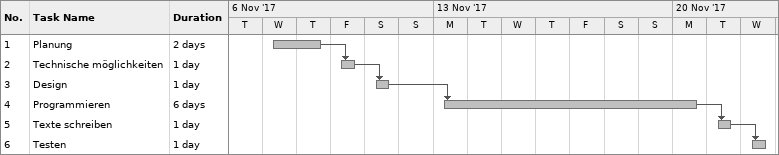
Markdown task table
| ID | Task | Duration | Start | Finish | Predecessors |
|---|---|---|---|---|---|
| 1 | Planung | 2d | 2017-11-08 | 2017-11-09 |  |
| 2 | Technische möglichkeiten | 1d | 2017-11-10 | 2017-11-10 | 1 |
| 3 | Design | 1d | 2017-11-11 | 2017-11-11 | 2 |
| 4 | Programmieren | 6d | 2017-11-13 | 2017-11-20 | 3 |
| 5 | Texte schreiben | 1d | 2017-11-21 | 2017-11-21 | 4 |
| 6 | Testen | 1d | 2017-11-22 | 2017-11-22 | 5 |
